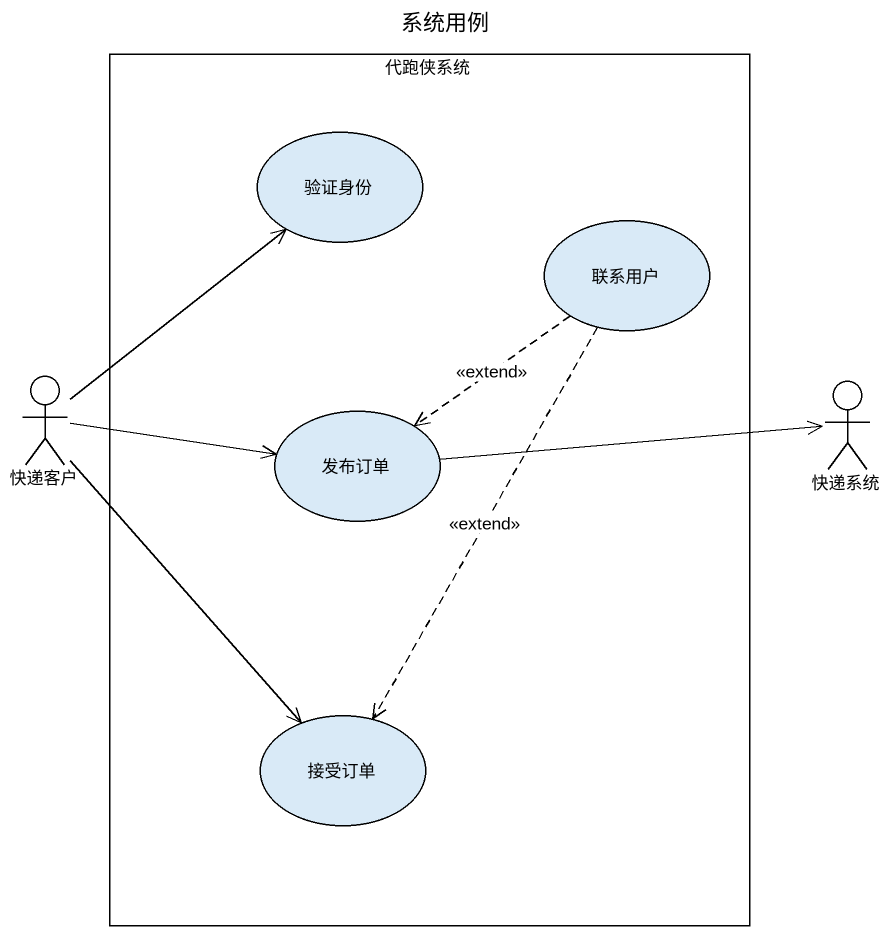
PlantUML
@startuml
title 系统用例
rectangle 代跑侠系统 {
  usecase 验证身份
  usecase 联系用户
  usecase 发布订单
  usecase 接受订单
}
actor 快递客户
actor 快递系统
联系用户 ..> 发布订单 : <<extend>>
联系用户 ..> 接受订单 : <<extend>>
快递客户 -up-> 验证身份
快递客户 -right-> 发布订单
快递客户 --> 接受订单
发布订单 -right-> 快递系统
@enduml
